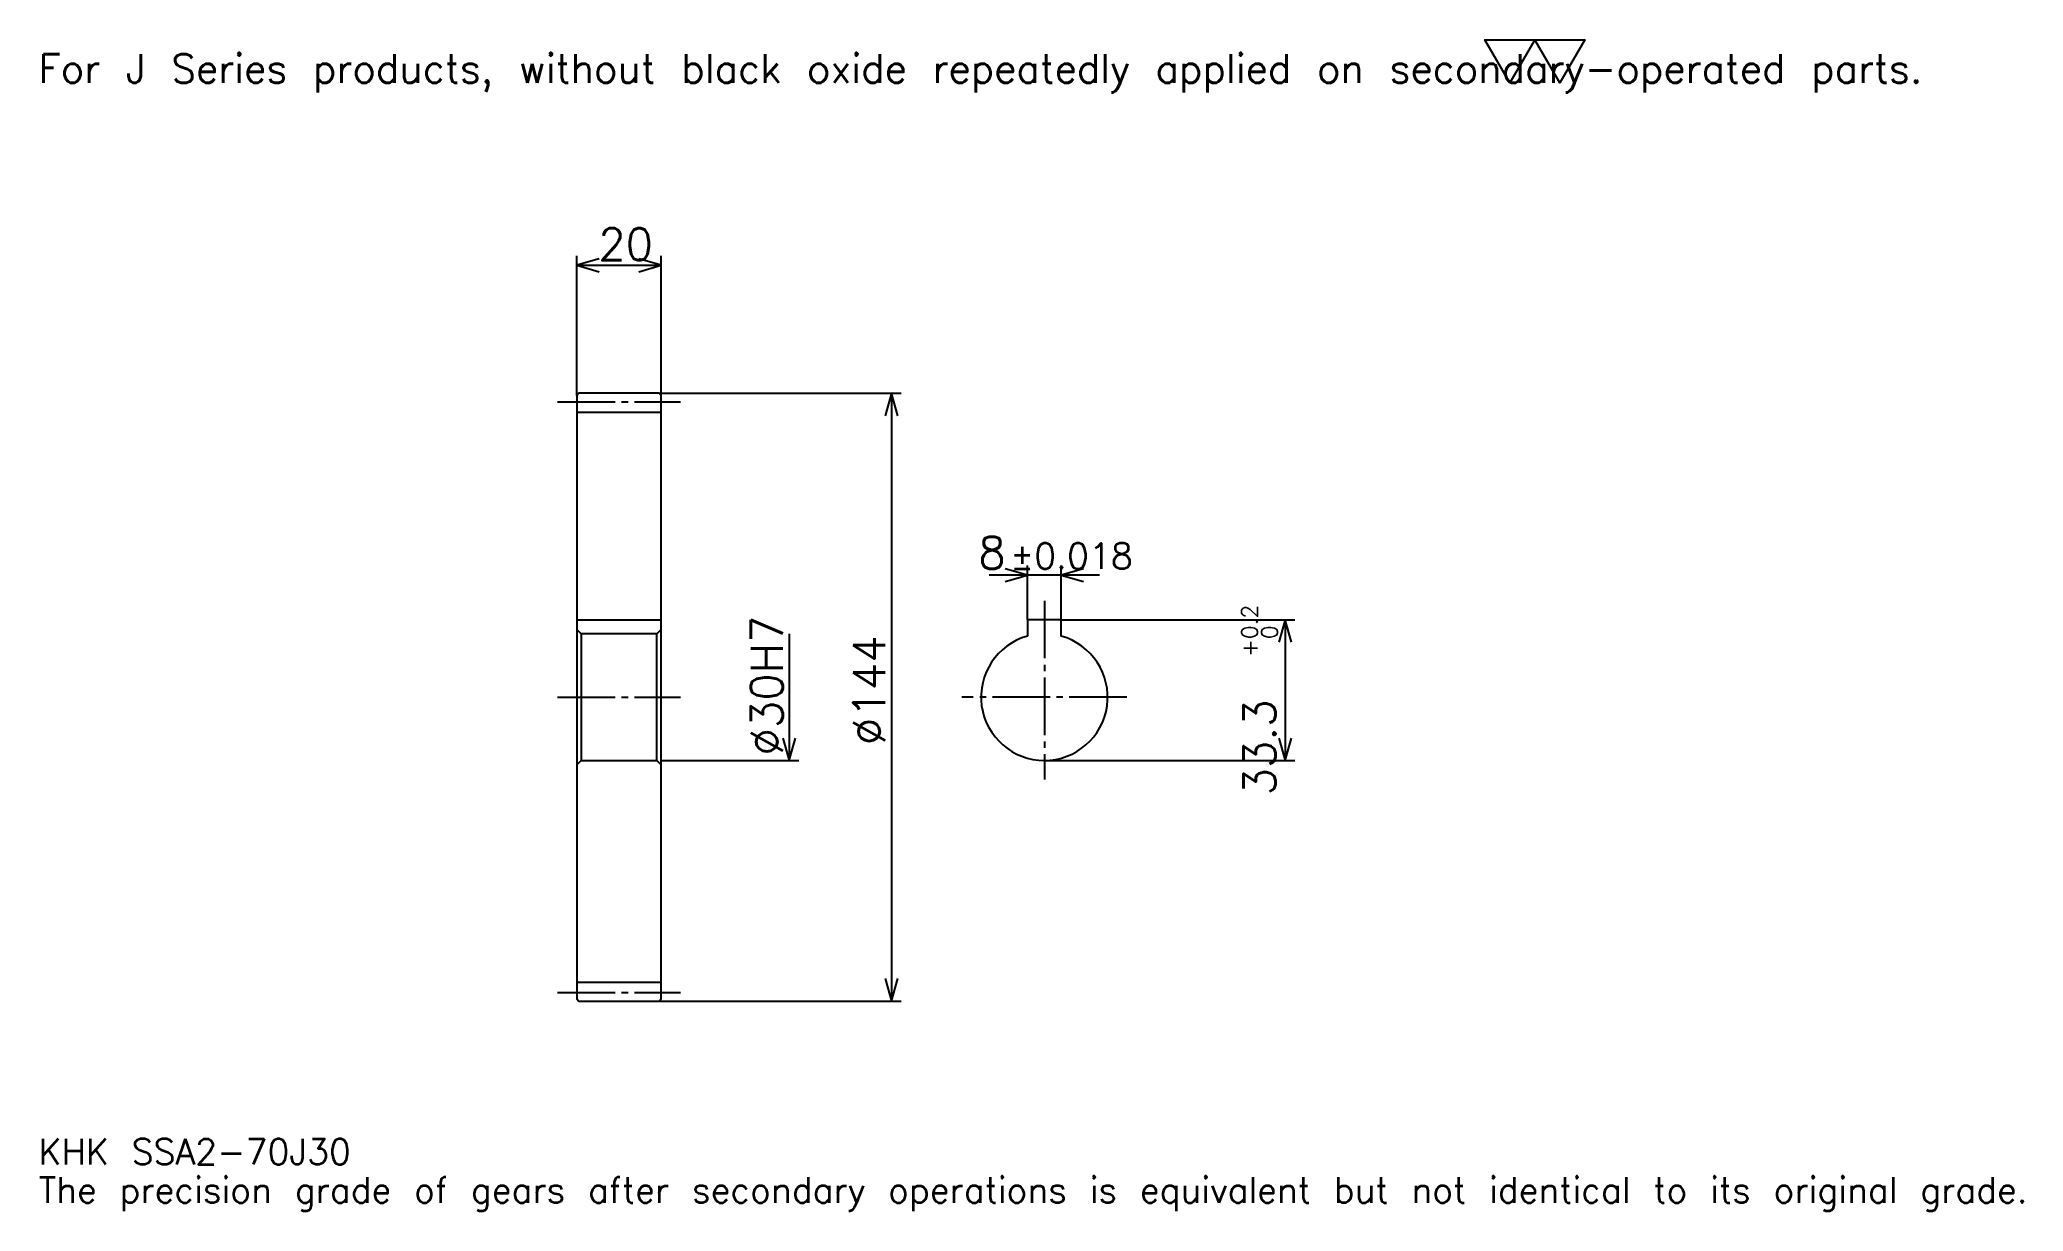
# Model space of a CAD drawing. Extents: x 15 to 486, y 6 to 283.
import ezdxf

# ---------------------------------------------------------------- set-up
doc = ezdxf.new("R2010")
doc.units = 0
doc.linetypes.add('DASHDOT', pattern=[18.195651, 13.646739, -1.516304, 1.516304, -1.516304])
doc.layers.get('0').update_dxf_attribs({"linetype": 'CONTINUOUS'})
doc.layers.add('DASHDOT', color=6, linetype='DASHDOT')
doc.styles.add('KANJI', font='TXT', dxfattribs={"bigfont": 'BIGFONT'})

msp = doc.modelspace()

# ---------------------------------------------------------------- linework, layer by layer
at = {"color": 5}
for p, q in [((142.744568, 199.394028), (142.744568, 231.994568)), ((162.744568, 199.394028), (162.744568, 231.994568)), ((142.744568, 229.720123), (162.744568, 229.720123)), ((142.744568, 198.894028), (142.744568, 199.394028)), ((162.244568, 199.394028), (162.744568, 199.394028)), ((162.744568, 199.394028), (219.605988, 199.394028)), ((162.744568, 198.894028), (162.744568, 199.394028)), ((217.331528, 199.394028), (217.331528, 55.394028)), ((266.657593, 156.308151), (240.46196, 156.308151)), ((249.559784, 145.694031), (249.559784, 158.582611)), ((257.559784, 145.694031), (257.559784, 158.582611)), ((193.070648, 142.394028), (193.070648, 112.394028)), ((257.559784, 145.694031), (312.904907, 145.694031)), ((310.630432, 145.694031), (310.630432, 112.394028)), ((162.744568, 112.394028), (195.345108, 112.394028)), ((253.559784, 112.394028), (312.904907, 112.394028)), ((162.244568, 55.394028), (162.744568, 55.394028)), ((162.744568, 55.394028), (219.605988, 55.394028))]:
    msp.add_line(p, q, dxfattribs=at)
at = {"color": 4}
for p, q in [((142.744568, 194.894028), (162.744568, 194.894028)), ((142.744568, 145.694031), (162.744568, 145.694031)), ((162.744568, 143.394028), (161.744568, 142.394028)), ((142.744568, 111.394028), (143.744568, 112.394028)), ((162.744568, 111.394028), (161.744568, 112.394028)), ((142.744568, 59.894028), (162.744568, 59.894028))]:
    msp.add_line(p, q, dxfattribs=at)
at = {"color": 7}
msp.add_lwpolyline([(363.913055, 272.934784), (357.999481, 283.184998), (381.653809, 283.184998), (375.740234, 272.934784), (369.82663, 283.184998), (363.913055, 272.934784)], dxfattribs=at)
at = {"color": 5}
for points in [[(148.051636, 231.23642), (142.744568, 229.720123), (148.051636, 228.203812)], [(157.4375, 228.203812), (162.744568, 229.720123), (157.4375, 231.23642)], [(218.847839, 194.08696), (217.331528, 199.394028), (215.815216, 194.08696)], [(244.252716, 154.791855), (249.559784, 156.308151), (244.252716, 157.824463)], [(262.866852, 157.824463), (257.559784, 156.308151), (262.866852, 154.791855)], [(312.146729, 140.386963), (310.630432, 145.694031), (309.114136, 140.386963)], [(191.554352, 117.701096), (193.070648, 112.394028), (194.58696, 117.701096)], [(309.114136, 117.701096), (310.630432, 112.394028), (312.146729, 117.701096)], [(215.815216, 60.701096), (217.331528, 55.394028), (218.847839, 60.701096)]]:
    msp.add_lwpolyline(points, dxfattribs=at)
at = {"color": 4}
for points in [[(142.744568, 111.394028), (142.744568, 55.894028), (143.244568, 55.394028), (162.244568, 55.394028), (162.744568, 55.894028), (162.744568, 198.894028), (162.244568, 199.394028), (143.244568, 199.394028), (142.744568, 198.894028), (142.744568, 111.394028)], [(142.744568, 143.394028), (143.744568, 142.394028), (143.744568, 112.394028), (161.744568, 112.394028), (161.744568, 142.394028), (143.744568, 142.394028)], [(257.559784, 141.850861), (257.559784, 145.694031), (249.559784, 145.694031), (249.559784, 141.850861)]]:
    msp.add_lwpolyline(points, dxfattribs=at)
msp.add_arc((253.559784, 127.394028), 15, 105.46601032, 74.53398968, dxfattribs=at)
at = {"layer": 'DASHDOT', "color": 7}
for p, q in [((138.195648, 197.394028), (167.293488, 197.394028)), ((253.559784, 150.242935), (253.559784, 107.845116)), ((138.195648, 127.394028), (167.293488, 127.394028)), ((273.108704, 127.394028), (234.010864, 127.394028)), ((138.195648, 57.394028), (167.293488, 57.394028))]:
    msp.add_line(p, q, dxfattribs=at)

# ---------------------------------------------------------------- texts
at = {"color": 7, "style": 'KANJI'}
for s, height, p in [('For J Series products, without black oxide repeatedly applied on secondary-operated parts.', 6.82337, (15.163043, 272.934784)), ('20', 7.581522, (147.816574, 230.933167)), ('8', 7.581522, (237.910019, 157.824463)), ('%%p0.018', 6.065217, (245.414795, 157.824463)), ('KHK SSA2-70J30', 6.065217, (15.163043, 16.679348)), ('The precision grade of gears after secondary operations is equivalent but not identical to its original grade.', 6.065217, (15.163043, 7.581522))]:
    msp.add_text(s, height=height, dxfattribs=at).set_placement(p)
for s, height, p in [('0.2', 3.790761, (304.110321, 141.157867)), ('%%c30H7', 7.581522, (191.554352, 113.557755)), ('%%c144', 7.581522, (215.815216, 116.021744)), ('0', 3.790761, (308.810852, 141.157867)), ('+', 3.790761, (304.110321, 136.912216)), ('33.3', 7.581522, (308.355957, 104.09639))]:
    msp.add_text(s, height=height, rotation=90, dxfattribs=at).set_placement(p)

doc.saveas('drawing.dxf')
